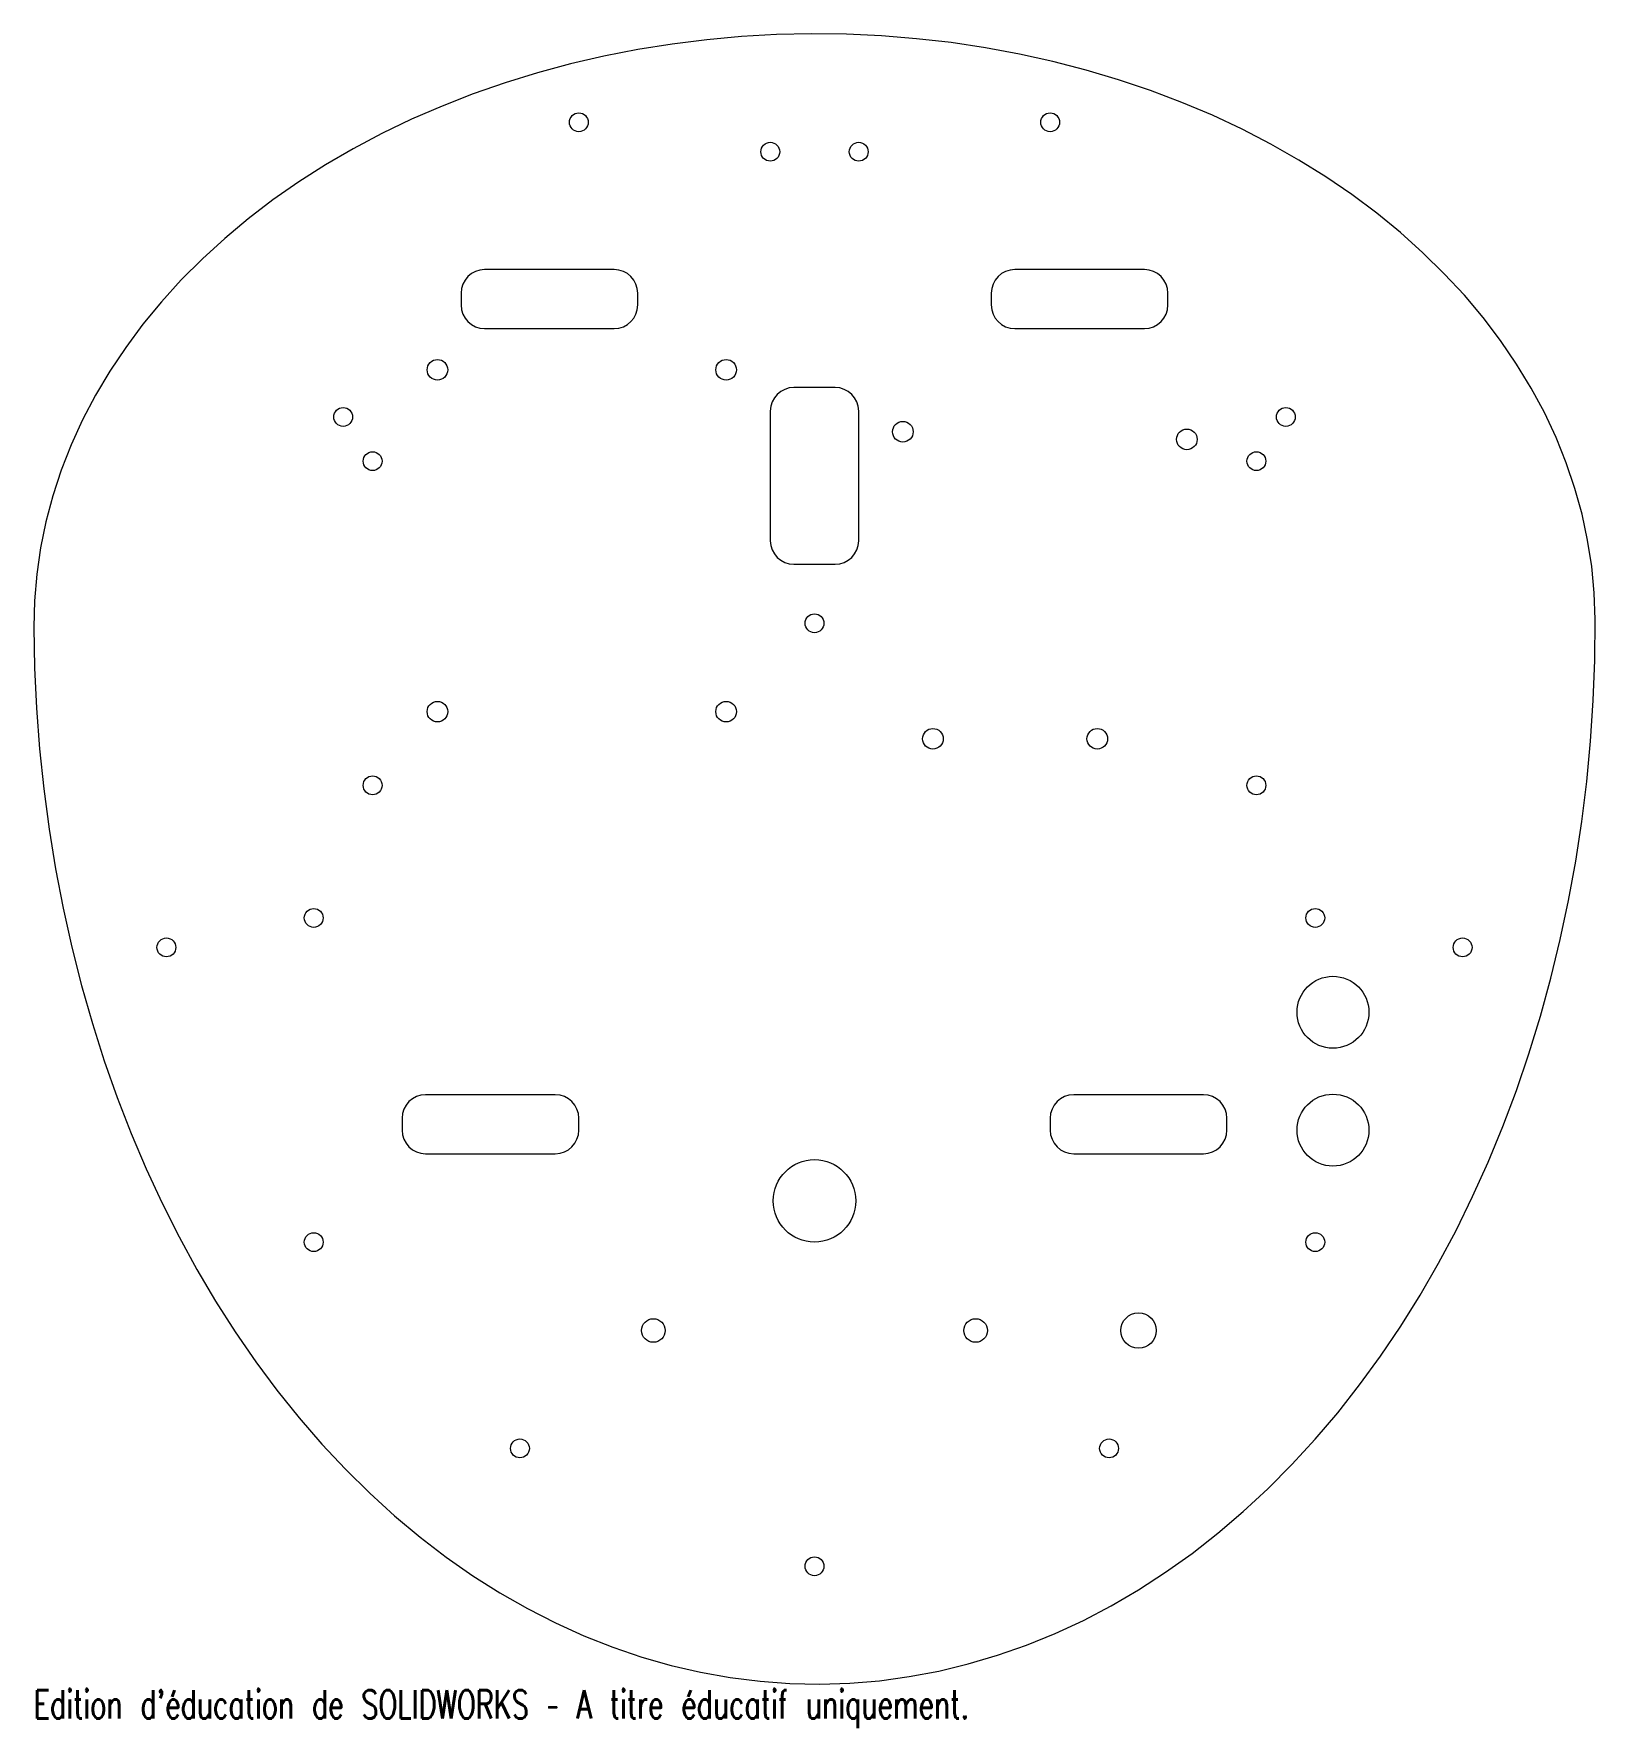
# Model space of a CAD drawing. Header units: millimetres. Extents: x -132 to 132, y -187 to 100.
import ezdxf

# ---------------------------------------------------------------- set-up
doc = ezdxf.new("R2010")
doc.units = ezdxf.units.MM
doc.styles.add('SLDTEXTSTYLE0', font='TXT', dxfattribs={"width": 0.7, "bigfont": 'bigfont'})

msp = doc.modelspace()

# ---------------------------------------------------------------- linework, layer by layer
at = {"color": 7, "linetype": 'Continuous', "lineweight": 15}
for p, q in [((-34, 60), (-56, 60)), ((56, 60), (34, 60)), ((-60, 56), (-60, 54)), ((-30, 54), (-30, 56)), ((30, 56), (30, 54)), ((60, 54), (60, 56)), ((-56, 50), (-34, 50)), ((34, 50), (56, 50)), ((3.5, 40), (-3.5, 40)), ((-7.5, 36), (-7.5, 14)), ((7.5, 14), (7.5, 36)), ((-3.5, 10), (3.5, 10)), ((-44, -80), (-66, -80)), ((66, -80), (44, -80)), ((-70, -84), (-70, -86)), ((-40, -86), (-40, -84)), ((40, -84), (40, -86)), ((70, -86), (70, -84)), ((-66, -90), (-44, -90)), ((44, -90), (66, -90))]:
    msp.add_line(p, q, dxfattribs=at)
at = {"color": 7, "linetype": 'Continuous', "lineweight": 15, "flags": 128}
for points in [[(132.5, 0.66), (132.34, 5.14), (131.92, 9.62), (131.23, 14.07), (130.28, 18.5), (129.07, 22.89), (127.59, 27.24), (125.86, 31.53), (123.88, 35.75), (121.64, 39.91), (119.16, 43.98), (116.44, 47.96), (113.49, 51.85), (110.31, 55.64), (106.9, 59.31), (103.28, 62.86), (99.46, 66.29), (95.43, 69.58), (91.21, 72.73), (86.8, 75.74), (82.22, 78.59), (77.48, 81.29), (72.58, 83.82), (67.53, 86.18), (62.35, 88.37), (57.04, 90.38), (51.62, 92.21), (46.09, 93.85), (40.47, 95.31), (34.77, 96.57), (29, 97.64), (23.17, 98.51), (17.3, 99.18), (11.38, 99.66), (5.45, 99.93), (-0.49, 100), (-6.44, 99.87), (-12.37, 99.54), (-18.28, 99.01), (-24.15, 98.27), (-29.97, 97.35), (-35.73, 96.22), (-41.42, 94.9), (-47.02, 93.39), (-52.53, 91.69), (-57.93, 89.81), (-63.22, 87.75), (-68.38, 85.51), (-73.41, 83.09), (-78.28, 80.52), (-83, 77.77), (-87.55, 74.87), (-91.92, 71.83), (-96.11, 68.63), (-100.11, 65.3), (-103.9, 61.84), (-107.48, 58.25), (-110.85, 54.54), (-114, 50.73), (-116.91, 46.81), (-119.59, 42.8), (-122.03, 38.7), (-124.22, 34.52), (-126.17, 30.28), (-127.86, 25.97), (-129.29, 21.61), (-130.46, 17.21), (-131.37, 12.77), (-132.01, 8.31), (-132.39, 3.83), (-132.5, -0.66)], [(-132.5, -0.66), (-132.37, -7.55), (-132.04, -14.43), (-131.52, -21.29), (-130.81, -28.12), (-129.91, -34.91), (-128.81, -41.65), (-127.53, -48.33), (-126.05, -54.93), (-124.4, -61.46), (-122.56, -67.89), (-120.54, -74.23), (-118.35, -80.46), (-115.98, -86.56), (-113.44, -92.55), (-110.73, -98.39), (-107.86, -104.09), (-104.83, -109.64), (-101.65, -115.03), (-98.32, -120.25), (-94.85, -125.29), (-91.24, -130.15), (-87.49, -134.81), (-83.61, -139.28), (-79.62, -143.55), (-75.5, -147.6), (-71.27, -151.44), (-66.94, -155.06), (-62.51, -158.44), (-57.99, -161.6), (-53.39, -164.52), (-48.7, -167.19), (-43.95, -169.62), (-39.13, -171.81), (-34.25, -173.74), (-29.32, -175.41), (-24.35, -176.83), (-19.35, -177.99), (-14.31, -178.89), (-9.25, -179.52), (-4.18, -179.89), (0.89, -180), (5.97, -179.84), (11.03, -179.42), (16.08, -178.73), (21.11, -177.79), (26.1, -176.58), (31.06, -175.11), (35.97, -173.39), (40.83, -171.41), (45.63, -169.18), (50.36, -166.7), (55.01, -163.98), (59.59, -161.02), (64.08, -157.82), (68.48, -154.39), (72.77, -150.73), (76.96, -146.85), (81.03, -142.75), (84.99, -138.45), (88.82, -133.94), (92.52, -129.24), (96.09, -124.34), (99.51, -119.27), (102.79, -114.02), (105.92, -108.6), (108.89, -103.02), (111.7, -97.29), (114.35, -91.42), (116.83, -85.41), (119.14, -79.28), (121.27, -73.03), (123.23, -66.68), (125, -60.23), (126.59, -53.68), (128, -47.06), (129.22, -40.37), (130.24, -33.63), (131.08, -26.83), (131.73, -19.99), (132.18, -13.12), (132.44, -6.24), (132.5, 0.66)]]:
    msp.add_lwpolyline(points, dxfattribs=at)
at = {"color": 7, "linetype": 'Continuous', "lineweight": 15}
for centre, radius in [((-40, 85), 1.6), ((40, 85), 1.6), ((-7.5, 80), 1.6), ((7.5, 80), 1.6), ((-64, 43), 1.75), ((-15, 43), 1.75), ((-80, 35), 1.6), ((80, 35), 1.6), ((15, 32.5), 1.75), ((63.2, 31.2), 1.75), ((-75, 27.5), 1.6), ((75, 27.5), 1.6), ((0, 0), 1.6), ((-64, -15), 1.75), ((-15, -15), 1.75), ((20.1, -19.6), 1.75), ((48, -19.6), 1.75), ((-75, -27.5), 1.6), ((75, -27.5), 1.6), ((-85, -50), 1.6), ((85, -50), 1.6), ((-110, -55), 1.6), ((110, -55), 1.6), ((88, -66), 6.1), ((88, -86), 6.1), ((0, -98), 7), ((-85, -105), 1.6), ((85, -105), 1.6), ((55, -120), 3), ((-27.35, -120), 2), ((27.35, -120), 2), ((-50, -140), 1.6), ((50, -140), 1.6), ((0, -160), 1.6)]:
    msp.add_circle(centre, radius, dxfattribs=at)
for centre, start, end in [((-56, 56), 90, 180), ((-34, 56), 0, 90), ((34, 56), 90, 180), ((56, 56), 0, 90), ((-56, 54), 180, 270), ((-34, 54), 270, 0), ((34, 54), 180, 270), ((56, 54), 270, 0), ((-3.5, 36), 90, 180), ((3.5, 36), 0, 90), ((-3.5, 14), 180, 270), ((3.5, 14), 270, 0), ((-66, -84), 90, 180), ((-44, -84), 0, 90), ((44, -84), 90, 180), ((66, -84), 0, 90), ((-66, -86), 180, 270), ((-44, -86), 270, 0), ((44, -86), 180, 270), ((66, -86), 270, 0)]:
    msp.add_arc(centre, 4, start, end, dxfattribs=at)

# ---------------------------------------------------------------- texts
at = {"color": 7, "linetype": 'Continuous', "insert": (-132.5, -181.02), "char_height": 4.8336, "attachment_point": 1, "style": 'SLDTEXTSTYLE0'}
msp.add_mtext("Edition d'éducation de SOLIDWORKS – A titre éducatif uniquement.", dxfattribs=at)

doc.saveas('drawing.dxf')
